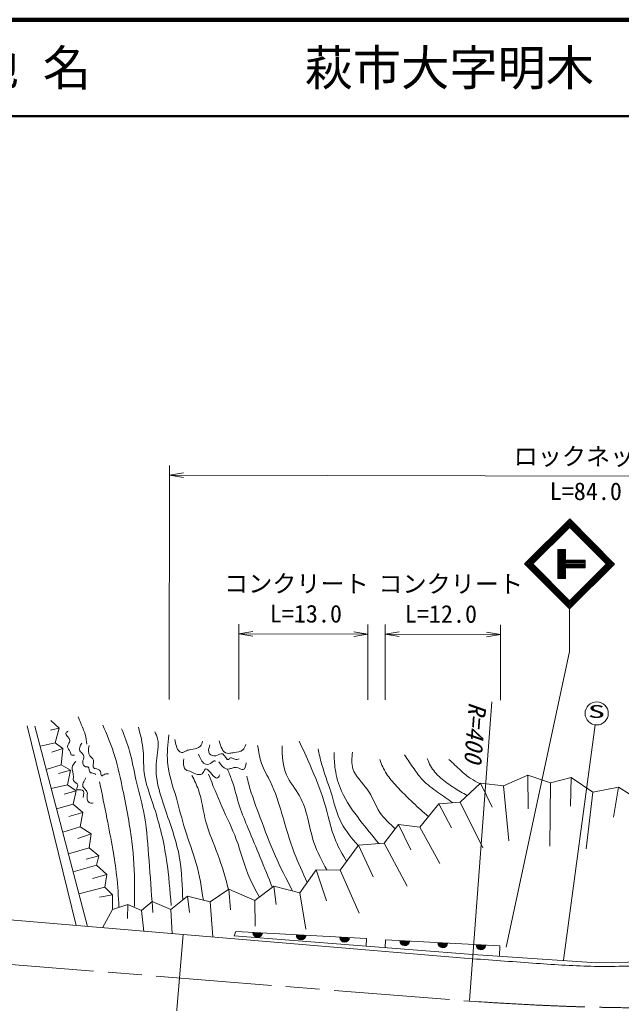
# Model space of a CAD drawing. Units: millimetres, scale not verified. Extents: x 40000 to 680000, y 20000 to 380000.
# Drawn here: x 375480 to 437851, y 277968 to 380000 of the extents above; entities that cross this region are included whole.
import ezdxf
from ezdxf.enums import TextEntityAlignment as Align

# ---------------------------------------------------------------- set-up
doc = ezdxf.new("R2010")
doc.units = ezdxf.units.MM
doc.header["$LTSCALE"] = 1000
doc.linetypes.add('CHAIN', pattern=[18.5, 12, -1.5, 3.5, -1.5])
for name, color, linetype, lineweight in [('M-BGD', 7, 'Continuous', 13), ('M-BMK', 2, 'CHAIN', 13), ('M-STR-HTXT', 7, 'Continuous', 13), ('M-STR-STR1', 1, 'Continuous', 13), ('M-STR-STR3', 7, 'Continuous', 13), ('M-STR-STRC', 7, 'Continuous', 13), ('M-TTL', 7, 'Continuous', 13), ('M-TTL-LINE', 7, 'Continuous', 50)]:
    doc.layers.add(name, color=color, linetype=linetype, lineweight=lineweight)
doc.layers.add('M-TTL-TXT', color=7, linetype='Continuous')
doc.styles.add('ＭＳ ゴシック', font='')
doc.styles.get('ＭＳ ゴシック').set_extended_font_data('MS Gothic')

# ---------------------------------------------------------------- blocks, each defined once
blk = doc.blocks.new('open_arrow')
at = {"color": 0, "linetype": 'Continuous', "lineweight": -2}
blk.add_lwpolyline([(7.5, 1.25), (0, 0), (7.5, -1.25)], dxfattribs=at)

msp = doc.modelspace()

# ---------------------------------------------------------------- linework, layer by layer
at = {"layer": 'M-BGD'}
for p, q in [((379581, 306498), (378724, 307319)), ((381324, 286038), (376247, 306749)), ((382506, 285939), (377063, 306709)), ((379581, 306498), (378666, 306294)), ((379149, 304977), (379581, 306498)), ((379149, 304977), (377607, 304633)), ((379968, 304390), (378815, 304005)), ((379968, 304390), (379149, 304977)), ((379770, 302712), (379968, 304390)), ((379770, 302712), (378242, 302210)), ((380745, 302164), (379498, 301792)), ((380745, 302164), (379770, 302712)), ((380430, 300643), (380745, 302164)), ((428164, 301617), (425625, 300528)), ((430504, 300832), (428164, 301617)), ((428164, 301617), (428187, 298149)), ((432652, 301375), (430504, 300832)), ((432652, 301375), (432567, 298408)), ((434913, 299888), (432652, 301375)), ((380430, 300643), (378759, 300236)), ((381327, 300017), (380079, 299680)), ((381327, 300017), (380430, 300643)), ((381012, 298612), (381327, 300017)), ((423245, 300805), (421134, 298818)), ((425625, 300528), (423245, 300805)), ((423245, 300805), (424473, 298318)), ((425625, 300528), (426202, 294831)), ((430504, 300832), (430445, 294268)), ((437568, 300391), (434913, 299888)), ((437568, 300391), (437036, 297292)), ((438932, 299530), (437568, 300391)), ((434913, 299888), (434200, 293981)), ((381012, 298612), (379309, 298136)), ((382025, 297752), (381012, 298612)), ((418948, 298666), (416954, 296250)), ((421134, 298818), (418948, 298666)), ((418948, 298666), (420253, 296156)), ((421134, 298818), (423490, 294090)), ((382025, 297752), (380584, 297340)), ((381750, 296269), (382025, 297752)), ((381750, 296269), (379944, 295713)), ((382880, 295565), (381750, 296269)), ((414768, 296526), (413282, 294577)), ((416954, 296250), (414768, 296526)), ((414768, 296526), (416023, 293876)), ((416954, 296250), (419049, 292471)), ((382880, 295565), (381521, 295050)), ((382683, 294082), (382880, 295565)), ((382683, 294082), (380535, 293460)), ((383696, 293261), (382683, 294082)), ((410589, 294387), (408711, 291775)), ((413282, 294577), (410589, 294387)), ((410589, 294387), (412133, 291099)), ((413282, 294577), (415650, 290131)), ((383696, 293261), (382356, 292938)), ((383460, 292285), (383696, 293261)), ((383460, 292285), (381022, 291602)), ((384513, 291347), (383460, 292285)), ((406213, 291818), (404531, 289440)), ((408711, 291775), (406213, 291818)), ((406213, 291818), (407297, 288604)), ((384513, 291347), (383040, 290928)), ((384315, 290020), (384513, 291347)), ((408711, 291775), (410691, 287321)), ((384315, 290020), (381619, 289323)), ((385095, 289238), (384315, 290020)), ((397155, 289804), (395241, 288480)), ((399846, 288628), (397155, 289804)), ((397155, 289804), (397325, 287674)), ((401839, 290108), (399846, 288628)), ((404531, 289440), (401839, 290108)), ((401839, 290108), (402080, 288228)), ((385095, 289238), (383748, 288969)), ((385092, 287716), (385095, 289238)), ((392861, 289069), (391141, 287706)), ((395241, 288480), (392861, 289069)), ((392861, 289069), (393078, 287376)), ((404531, 289440), (405139, 285649)), ((386693, 288221), (385092, 287716)), ((386693, 288221), (386644, 286777)), ((388097, 287594), (386693, 288221)), ((389230, 288529), (388097, 287594)), ((391141, 287706), (389230, 288529)), ((389230, 288529), (389289, 287383)), ((395241, 288480), (395515, 284855)), ((399846, 288628), (399888, 285956)), ((385092, 287716), (384077, 285808)), ((388097, 287594), (388345, 285426)), ((391141, 287706), (391294, 285192)), ((422417, 282595), (392444, 285107)), ((397890, 285410), (397708, 284968)), ((397708, 284968), (422450, 283044)), ((397890, 285410), (411435, 284685)), ((411435, 284685), (411389, 283904)), ((413366, 283750), (413417, 284558)), ((413417, 284558), (425268, 283919)), ((425268, 283919), (425217, 282854)), ((422450, 283044), (435300, 282164)), ((435300, 282164), (462971, 282824))]:
    msp.add_line(p, q, dxfattribs=at)
for centre, radius, start, end in [((400148, 285289), 500, 176.93762, 356.93762), ((400148, 285289), 500, 176.93762, 356.93762), ((400148, 285289), 450, 176.93762, 356.93762), ((400148, 285289), 400, 176.93762, 356.93762), ((400148, 285289), 350, 176.93762, 356.93762), ((400148, 285289), 300, 176.93762, 356.93762), ((400148, 285289), 250, 176.93762, 356.93762), ((400148, 285289), 200, 176.93762, 356.93762), ((400148, 285289), 150, 176.93762, 356.93762), ((400148, 285289), 100, 176.93762, 356.93762), ((400148, 285289), 50, 176.93762, 356.93762), ((404663, 285048), 500, 176.93762, 356.93762), ((404663, 285048), 500, 176.93762, 356.93762), ((404663, 285048), 450, 176.93762, 356.93762), ((404663, 285048), 400, 176.93762, 356.93762), ((404663, 285048), 350, 176.93762, 356.93762), ((404663, 285048), 300, 176.93762, 356.93762), ((404663, 285048), 250, 176.93762, 356.93762), ((404663, 285048), 200, 176.93762, 356.93762), ((404663, 285048), 150, 176.93762, 356.93762), ((404663, 285048), 100, 176.93762, 356.93762), ((404663, 285048), 50, 176.93762, 356.93762), ((409177, 284806), 500, 176.93762, 356.93762), ((409177, 284806), 500, 176.93762, 356.93762), ((409177, 284806), 450, 176.93762, 356.93762), ((409177, 284806), 400, 176.93762, 356.93762), ((409177, 284806), 350, 176.93762, 356.93762), ((409177, 284806), 300, 176.93762, 356.93762), ((409177, 284806), 250, 176.93762, 356.93762), ((409177, 284806), 200, 176.93762, 356.93762), ((409177, 284806), 150, 176.93762, 356.93762), ((409177, 284806), 100, 176.93762, 356.93762), ((409177, 284806), 50, 176.93762, 356.93762), ((415392, 284452), 500, 176.91273, 356.91273), ((415392, 284452), 500, 176.91273, 356.91273), ((415392, 284452), 450, 176.91273, 356.91273), ((415392, 284452), 400, 176.91273, 356.91273), ((415392, 284452), 350, 176.91273, 356.91273), ((415392, 284452), 300, 176.91273, 356.91273), ((415392, 284452), 250, 176.91273, 356.91273), ((415392, 284452), 200, 176.91273, 356.91273), ((415392, 284452), 150, 176.91273, 356.91273), ((415392, 284452), 100, 176.91273, 356.91273), ((415392, 284452), 50, 176.91273, 356.91273), ((419343, 284238), 500, 176.91273, 356.91273), ((419343, 284238), 500, 176.91273, 356.91273), ((419343, 284238), 450, 176.91273, 356.91273), ((419343, 284238), 400, 176.91273, 356.91273), ((419343, 284238), 350, 176.91273, 356.91273), ((419343, 284238), 300, 176.91273, 356.91273), ((419343, 284238), 250, 176.91273, 356.91273), ((419343, 284238), 200, 176.91273, 356.91273), ((419343, 284238), 150, 176.91273, 356.91273), ((419343, 284238), 100, 176.91273, 356.91273), ((419343, 284238), 50, 176.91273, 356.91273), ((423293, 284025), 500, 176.91273, 356.91273), ((423293, 284025), 500, 176.91273, 356.91273), ((423293, 284025), 450, 176.91273, 356.91273), ((423293, 284025), 400, 176.91273, 356.91273), ((423293, 284025), 350, 176.91273, 356.91273), ((423293, 284025), 300, 176.91273, 356.91273), ((423293, 284025), 250, 176.91273, 356.91273), ((423293, 284025), 200, 176.91273, 356.91273), ((423293, 284025), 150, 176.91273, 356.91273), ((423293, 284025), 100, 176.91273, 356.91273), ((423293, 284025), 50, 176.91273, 356.91273)]:
    msp.add_arc(centre, radius, start, end, dxfattribs=at)
for points, knots in [([(382447, 304849), (382402, 305192), (382357, 305535), (382264, 305864), (382150, 306265), (381963, 306645), (381804, 307034), (381717, 307248), (381638, 307464), (381559, 307680)], [0, 0, 0, 0, 1, 1, 1, 2, 2, 2, 3, 3, 3, 3]), ([(380513, 306213), (380398, 306143), (380284, 306073), (380255, 305993), (380180, 305784), (380696, 305508), (380695, 305221), (380695, 305172), (380679, 305123), (380658, 305074), (380583, 304904), (380434, 304740), (380437, 304596), (380439, 304426), (380655, 304285), (380730, 304045), (380773, 303905), (380769, 303733), (380876, 303714), (380898, 303710), (380924, 303712), (380950, 303713), (381027, 303718), (381098, 303716), (381170, 303713)], [0, 0, 0, 0, 1, 1, 1, 2, 2, 2, 3, 3, 3, 4, 4, 4, 5, 5, 5, 6, 6, 6, 7, 7, 7, 8, 8, 8, 8]), ([(387362, 287922), (387377, 288631), (387392, 289341), (387390, 290050), (387384, 291617), (387294, 293185), (387107, 294739), (386873, 296690), (386486, 298620), (386080, 300548), (385835, 301709), (385583, 302870), (385214, 303993), (384899, 304952), (384499, 305884), (384099, 306816)], [0, 0, 0, 0, 1, 1, 1, 2, 2, 2, 3, 3, 3, 4, 4, 4, 5, 5, 5, 5]), ([(389207, 288510), (389088, 290127), (388968, 291744), (388847, 293367), (388733, 294897), (388619, 296433), (388316, 297931), (388096, 299017), (387778, 300084), (387533, 301168), (387311, 302151), (387149, 303149), (386874, 304115), (386649, 304904), (386349, 305671), (386048, 306439)], [0, 0, 0, 0, 1, 1, 1, 2, 2, 2, 3, 3, 3, 4, 4, 4, 5, 5, 5, 5]), ([(391193, 288101), (391068, 289667), (390942, 291234), (390713, 292783), (390441, 294621), (390023, 296436), (389436, 298219), (389007, 299525), (388487, 300813), (388364, 302162), (388305, 302807), (388337, 303465), (388284, 304112), (388216, 304954), (388003, 305778), (387791, 306602)], [0, 0, 0, 0, 1, 1, 1, 2, 2, 2, 3, 3, 3, 4, 4, 4, 5, 5, 5, 5]), ([(392389, 288695), (392349, 290097), (392310, 291500), (392082, 292864), (391797, 294569), (391218, 296214), (390639, 297886), (390049, 299588), (389460, 301316), (389652, 303114), (389734, 303886), (389960, 304671), (389780, 305396), (389717, 305650), (389604, 305896), (389491, 306143)], [0, 0, 0, 0, 1, 1, 1, 2, 2, 2, 3, 3, 3, 4, 4, 4, 5, 5, 5, 5]), ([(394521, 288658), (394326, 289948), (394131, 291237), (393782, 292487), (393455, 293665), (392991, 294807), (392627, 295974), (392289, 297055), (392037, 298156), (391720, 299253), (391361, 300492), (390919, 301724), (390813, 302988), (390735, 303917), (390839, 304863), (390942, 305809)], [0, 0, 0, 0, 1, 1, 1, 2, 2, 2, 3, 3, 3, 4, 4, 4, 5, 5, 5, 5]), ([(391575, 305350), (391612, 305118), (391649, 304886), (391720, 304651), (391789, 304423), (391890, 304192), (392087, 304062), (392143, 304026), (392207, 303997), (392271, 303989), (392446, 303965), (392615, 304095), (392786, 304172), (392916, 304230), (393048, 304257), (393190, 304281), (393560, 304344), (394000, 304387), (394220, 304647), (394332, 304780), (394387, 304971), (394441, 305161)], [0, 0, 0, 0, 1, 1, 1, 2, 2, 2, 3, 3, 3, 4, 4, 4, 5, 5, 5, 6, 6, 6, 7, 7, 7, 7]), ([(396169, 305195), (396335, 304591), (396501, 303987), (396975, 303907), (397067, 303892), (397170, 303896), (397269, 303907), (397420, 303923), (397560, 303955), (397710, 303980), (398020, 304030), (398375, 304050), (398593, 304235), (398753, 304372), (398839, 304597), (398925, 304823)], [0, 0, 0, 0, 1, 1, 1, 2, 2, 2, 3, 3, 3, 4, 4, 4, 5, 5, 5, 5]), ([(409374, 292697), (408974, 293381), (408573, 294065), (408264, 294786), (407699, 296107), (407443, 297551), (407027, 298937), (406642, 300219), (406120, 301450), (405581, 302673), (405214, 303506), (404840, 304335), (404465, 305164)], [0, 0, 0, 0, 1, 1, 1, 2, 2, 2, 3, 3, 3, 4, 4, 4, 4]), ([(381907, 304961), (381756, 304664), (381604, 304367), (381722, 304153), (381792, 304026), (381958, 303928), (382052, 303785), (382090, 303728), (382116, 303664), (382126, 303601), (382156, 303400), (382016, 303213), (382014, 302977), (382013, 302767), (382120, 302519), (382308, 302498), (382381, 302490), (382468, 302517), (382528, 302498), (382722, 302438), (382648, 301911), (382858, 301872), (382891, 301866), (382930, 301872), (382968, 301872), (383121, 301873), (383246, 301780), (383372, 301688)], [0, 0, 0, 0, 1, 1, 1, 2, 2, 2, 3, 3, 3, 4, 4, 4, 5, 5, 5, 6, 6, 6, 7, 7, 7, 8, 8, 8, 9, 9, 9, 9]), ([(382679, 304703), (382608, 304305), (382536, 303908), (382751, 303637), (382866, 303491), (383063, 303382), (383117, 303195), (383198, 302919), (382966, 302471), (383189, 302350), (383220, 302333), (383259, 302323), (383300, 302313), (383517, 302261), (383769, 302232), (383850, 302018), (383909, 301862), (383878, 301608), (383960, 301577), (384026, 301551), (384163, 301667), (384291, 301723), (384434, 301786), (384565, 301772), (384695, 301759)], [0, 0, 0, 0, 1, 1, 1, 2, 2, 2, 3, 3, 3, 4, 4, 4, 5, 5, 5, 6, 6, 6, 7, 7, 7, 8, 8, 8, 8]), ([(395176, 304792), (395081, 304426), (394987, 304059), (395174, 303837), (395301, 303685), (395559, 303601), (395799, 303652), (396077, 303711), (396330, 303952), (396534, 303834), (396758, 303705), (396924, 303144), (397121, 303245), (397189, 303280), (397261, 303394), (397342, 303429), (397473, 303485), (397628, 303332), (397783, 303281), (397930, 303232), (398077, 303275), (398224, 303317)], [0, 0, 0, 0, 1, 1, 1, 2, 2, 2, 3, 3, 3, 4, 4, 4, 5, 5, 5, 6, 6, 6, 7, 7, 7, 7]), ([(405292, 290516), (404819, 291531), (404345, 292547), (403948, 293591), (403448, 294904), (403069, 296263), (402669, 297617), (402334, 298748), (401986, 299875), (401471, 300937), (401163, 301574), (400795, 302187), (400562, 302847), (400351, 303444), (400250, 304079), (400150, 304715)], [0, 0, 0, 0, 1, 1, 1, 2, 2, 2, 3, 3, 3, 4, 4, 4, 5, 5, 5, 5]), ([(407306, 291799), (406812, 292733), (406318, 293667), (405983, 294666), (405448, 296259), (405319, 298018), (404497, 299480), (404075, 300232), (403469, 300906), (403132, 301681), (402738, 302585), (402709, 303627), (402680, 304669)], [0, 0, 0, 0, 1, 1, 1, 2, 2, 2, 3, 3, 3, 4, 4, 4, 4]), ([(410556, 294342), (409923, 295078), (409289, 295815), (408848, 296652), (408324, 297650), (408074, 298792), (407734, 299890), (407430, 300870), (407055, 301816), (406784, 302795), (406641, 303315), (406527, 303843), (406414, 304372)], [0, 0, 0, 0, 1, 1, 1, 2, 2, 2, 3, 3, 3, 4, 4, 4, 4]), ([(381316, 303051), (381131, 302850), (380946, 302649), (380911, 302427), (380865, 302139), (381074, 301816), (381056, 301471), (381049, 301327), (381002, 301179), (381056, 301067), (381142, 300886), (381491, 300797), (381496, 300588), (381499, 300454), (381360, 300270), (381385, 300184), (381421, 300062), (381791, 300142), (381973, 300073), (382208, 299983), (382127, 299642), (382045, 299301)], [0, 0, 0, 0, 1, 1, 1, 2, 2, 2, 3, 3, 3, 4, 4, 4, 5, 5, 5, 6, 6, 6, 7, 7, 7, 7]), ([(392490, 303327), (392457, 303041), (392424, 302756), (392525, 302481), (392582, 302329), (392680, 302179), (392819, 302113), (392908, 302071), (393015, 302063), (393113, 302039), (393319, 301989), (393485, 301870), (393700, 301781), (393934, 301684), (394226, 301625), (394399, 301780), (394537, 301904), (394599, 302167), (394694, 302257), (394908, 302462), (395291, 301767), (395685, 301447), (395760, 301385), (395837, 301337), (395905, 301336), (396034, 301334), (396135, 301500), (396236, 301666)], [0, 0, 0, 0, 1, 1, 1, 2, 2, 2, 3, 3, 3, 4, 4, 4, 5, 5, 5, 6, 6, 6, 7, 7, 7, 8, 8, 8, 9, 9, 9, 9]), ([(394035, 303802), (394191, 303388), (394347, 302975), (394658, 302808), (394814, 302725), (395008, 302704), (395246, 302844), (395478, 302981), (395750, 303273), (395761, 303101), (395762, 303090), (395761, 303077), (395761, 303064)], [0, 0, 0, 0, 1, 1, 1, 2, 2, 2, 3, 3, 3, 4, 4, 4, 4]), ([(412708, 294537), (412052, 295344), (411395, 296151), (410757, 296981), (410034, 297921), (409336, 298891), (408854, 299971), (408531, 300695), (408305, 301469), (408194, 302254), (408112, 302831), (408092, 303413), (408072, 303996)], [0, 0, 0, 0, 1, 1, 1, 2, 2, 2, 3, 3, 3, 4, 4, 4, 4]), ([(414416, 296064), (413836, 296598), (413256, 297131), (412833, 297766), (412332, 298516), (412050, 299408), (411509, 300174), (411000, 300896), (410261, 301507), (410019, 302292), (409856, 302820), (409919, 303427), (409981, 304035)], [0, 0, 0, 0, 1, 1, 1, 2, 2, 2, 3, 3, 3, 4, 4, 4, 4]), ([(417850, 297336), (417321, 297805), (416792, 298273), (416278, 298756), (415679, 299316), (415099, 299896), (414538, 300501), (414162, 300906), (413794, 301324), (413503, 301789), (413219, 302243), (413010, 302742), (412800, 303242)], [0, 0, 0, 0, 1, 1, 1, 2, 2, 2, 3, 3, 3, 4, 4, 4, 4]), ([(420383, 298766), (419859, 299132), (419335, 299499), (418810, 299871), (418270, 300254), (417730, 300643), (417277, 301118), (416939, 301474), (416649, 301877), (416366, 302282), (416029, 302764), (415701, 303250), (415373, 303735)], [0, 0, 0, 0, 1, 1, 1, 2, 2, 2, 3, 3, 3, 4, 4, 4, 4]), ([(421883, 299523), (421421, 299783), (420959, 300043), (420512, 300325), (420018, 300635), (419541, 300972), (419103, 301364), (418697, 301727), (418325, 302138), (418068, 302611), (417938, 302849), (417838, 303103), (417737, 303358)], [0, 0, 0, 0, 1, 1, 1, 2, 2, 2, 3, 3, 3, 4, 4, 4, 4]), ([(423189, 300753), (422871, 300917), (422553, 301081), (422255, 301276), (421886, 301519), (421549, 301810), (421220, 302108), (420797, 302489), (420387, 302880), (419977, 303271)], [0, 0, 0, 0, 1, 1, 1, 2, 2, 2, 3, 3, 3, 3]), ([(396128, 303027), (396345, 302695), (396561, 302364), (396899, 302290), (397004, 302267), (397120, 302269), (397230, 302290), (397357, 302314), (397475, 302363), (397597, 302399), (397704, 302430), (397813, 302452), (397928, 302435), (398193, 302398), (398487, 302165), (398663, 302214), (398837, 302262), (398898, 302587), (398958, 302912)], [0, 0, 0, 0, 1, 1, 1, 2, 2, 2, 3, 3, 3, 4, 4, 4, 5, 5, 5, 6, 6, 6, 6]), ([(401678, 289989), (401261, 291026), (400843, 292064), (400421, 293099), (400014, 294097), (399601, 295093), (399181, 296088), (398858, 296855), (398529, 297621), (398273, 298412), (397988, 299290), (397793, 300198), (397489, 301068), (397352, 301461), (397193, 301846), (397035, 302231)], [0, 0, 0, 0, 1, 1, 1, 2, 2, 2, 3, 3, 3, 4, 4, 4, 5, 5, 5, 5]), ([(382342, 301359), (382132, 301000), (381922, 300641), (382083, 300367), (382187, 300192), (382442, 300051), (382487, 299852), (382502, 299785), (382494, 299711), (382487, 299631), (382459, 299318), (382456, 298908), (382669, 298785), (382778, 298723), (382944, 298735), (383110, 298748)], [0, 0, 0, 0, 1, 1, 1, 2, 2, 2, 3, 3, 3, 4, 4, 4, 5, 5, 5, 5]), ([(397167, 289656), (396822, 290915), (396476, 292173), (396024, 293396), (395605, 294530), (395095, 295634), (394785, 296800), (394493, 297899), (394379, 299053), (394003, 300120), (393822, 300632), (393582, 301123), (393341, 301615)], [0, 0, 0, 0, 1, 1, 1, 2, 2, 2, 3, 3, 3, 4, 4, 4, 4]), ([(400332, 288989), (399980, 289618), (399628, 290247), (399339, 290902), (398761, 292210), (398431, 293623), (397935, 294970), (397507, 296132), (396954, 297243), (396447, 298374), (395950, 299483), (395496, 300609), (395042, 301736)], [0, 0, 0, 0, 1, 1, 1, 2, 2, 2, 3, 3, 3, 4, 4, 4, 4]), ([(403771, 289629), (403138, 290842), (402505, 292054), (401956, 293303), (401395, 294581), (400920, 295896), (400428, 297206), (399995, 298358), (399547, 299506), (399231, 300692), (399157, 300967), (399091, 301245), (399025, 301522)], [0, 0, 0, 0, 1, 1, 1, 2, 2, 2, 3, 3, 3, 4, 4, 4, 4]), ([(385770, 287930), (385712, 289038), (385653, 290146), (385531, 291248), (385431, 292144), (385290, 293036), (385135, 293925), (384947, 295005), (384739, 296080), (384526, 297155), (384275, 298418), (384019, 299679), (383763, 300940)], [0, 0, 0, 0, 1, 1, 1, 2, 2, 2, 3, 3, 3, 4, 4, 4, 4]), ([(422417, 282595), (424626, 282432), (426835, 282268), (429045, 282113), (431057, 281972), (433070, 281838), (435084, 281803), (437353, 281764), (439623, 281851), (441892, 281925), (444996, 282026), (448098, 282103), (451202, 282143), (454406, 282185), (457611, 282188), (460812, 282294), (463907, 282397), (466998, 282596), (470090, 282779), (472882, 282944), (475674, 283097), (478466, 283266), (480905, 283413), (483344, 283574), (485775, 283821), (487579, 284004), (489379, 284235), (491181, 284446), (493071, 284666), (494963, 284864), (496855, 285070), (499129, 285319), (501403, 285580), (503664, 285926), (505715, 286241), (507755, 286624), (509805, 286951), (511640, 287243), (513483, 287489), (515313, 287809), (516696, 288051), (518072, 288337), (519449, 288622)], [0, 0, 0, 0, 1, 1, 1, 2, 2, 2, 3, 3, 3, 4, 4, 4, 5, 5, 5, 6, 6, 6, 7, 7, 7, 8, 8, 8, 9, 9, 9, 10, 10, 10, 11, 11, 11, 12, 12, 12, 13, 13, 13, 14, 14, 14, 14])]:
    msp.add_open_spline(points, degree=3, knots=knots, dxfattribs=at)
at = {"layer": 'M-BMK'}
msp.add_line((371186, 282276), (422089, 278186), dxfattribs=at)
msp.add_open_spline([(422089, 278186), (425440, 277983), (428792, 277780), (432146, 277657), (438193, 277435), (444250, 277473), (450303, 277570), (455013, 277646), (459721, 277757), (464427, 277950), (465211, 277982), (465995, 278016), (466780, 278052), (467302, 278076), (467825, 278100), (468348, 278129), (468522, 278139), (468696, 278149), (468871, 278155), (468910, 278157), (468950, 278158), (468989, 278159)], degree=3, knots=[0, 0, 0, 0, 1, 1, 1, 2, 2, 2, 3, 3, 3, 4, 4, 4, 5, 5, 5, 6, 6, 6, 7, 7, 7, 7], dxfattribs=at)
at = {"layer": 'M-STR-HTXT'}
msp.add_line((422106, 278257), (424443, 309246), dxfattribs=at)
at = {"layer": 'M-STR-STR1'}
for p, q in [((392413, 285109), (329679, 290365)), ((391717, 276504), (392444, 285107))]:
    msp.add_line(p, q, dxfattribs=at)
at = {"layer": 'M-STR-STR3'}
for p, q in [((390969, 309480), (391009, 333743)), ((391007, 332743), (477971, 332598)), ((398187, 309468), (398200, 317284)), ((411562, 309446), (411575, 317262)), ((413354, 309443), (413367, 317259)), ((425311, 309423), (425324, 317239)), ((398198, 316284), (411574, 316262)), ((413366, 316259), (425322, 316239))]:
    msp.add_line(p, q, dxfattribs=at)
at = {"layer": 'M-STR-STRC'}
for p, q in [((427824, 323549), (432498, 328208)), ((427965, 323548), (432498, 328066)), ((428106, 323548), (432498, 327925)), ((428248, 323548), (432498, 327784)), ((428318, 323477), (432568, 327713)), ((428389, 323406), (432639, 327642)), ((428460, 323335), (432709, 327571)), ((432285, 327572), (436521, 323322)), ((432356, 327642), (436592, 323393)), ((432427, 327713), (436662, 323463)), ((432498, 328208), (437157, 323533)), ((432498, 328066), (437016, 323533)), ((432498, 327925), (436875, 323534)), ((432498, 327784), (436733, 323534)), ((431271, 325043), (431266, 322043)), ((432071, 325042), (431271, 325043)), ((431371, 325043), (431366, 322043)), ((431471, 325043), (431466, 322043)), ((431571, 325042), (431566, 322042)), ((431671, 325042), (431666, 322042)), ((431771, 325042), (431766, 322042)), ((431871, 325042), (431866, 322042)), ((431971, 325042), (431966, 322042)), ((432071, 325042), (432066, 322042)), ((427824, 323549), (432483, 318874)), ((427965, 323548), (432483, 319015)), ((428106, 323548), (432483, 319157)), ((428248, 323548), (432483, 319298)), ((428319, 323619), (432554, 319369)), ((428390, 323689), (432625, 319439)), ((428460, 323760), (432696, 319510)), ((434089, 323538), (432068, 323542)), ((434090, 323938), (432069, 323942)), ((434090, 323838), (432069, 323842)), ((434090, 323738), (432069, 323742)), ((434090, 323638), (432069, 323642)), ((432272, 319511), (436521, 323746)), ((432342, 319440), (436592, 323675)), ((432413, 319369), (436663, 323605)), ((432483, 319298), (436733, 323534)), ((432483, 319157), (436875, 323534)), ((432483, 319015), (437016, 323533)), ((432483, 318874), (437157, 323533)), ((434090, 323938), (434089, 323138)), ((434089, 323438), (432068, 323442)), ((434089, 323338), (432068, 323342)), ((434089, 323238), (432068, 323242)), ((434089, 323138), (432068, 323142)), ((432066, 322042), (431266, 322043)), ((432483, 318874), (432475, 314457)), ((425915, 283781), (432475, 314457)), ((431870, 282431), (435145, 306867))]:
    msp.add_line(p, q, dxfattribs=at)
msp.add_circle((435296, 308044), 1200, dxfattribs=at)
at = {"layer": 'M-TTL', "color": 2, "lineweight": 140}
msp.add_line((680000, 380000), (40000, 380000), dxfattribs=at)
at = {"layer": 'M-TTL-LINE'}
msp.add_line((40000, 370000), (680000, 370000), dxfattribs=at)

# ---------------------------------------------------------------- block references
at = {"layer": 'M-STR-STR3', "xscale": 193, "yscale": 193}
for p, rotation in [((391007, 332743), 359.9), ((398198, 316284), 359.9), ((411574, 316262), 179.9), ((413366, 316259), 359.9), ((425322, 316239), 179.9)]:
    msp.add_blockref('open_arrow', p, dxfattribs=dict(at, rotation=rotation))

# ---------------------------------------------------------------- texts
at = {"layer": 'M-STR-HTXT', "style": 'ＭＳ ゴシック', "oblique": 15}
msp.add_text('R=400', height=1833, rotation=265.637, dxfattribs=at).set_placement((421502, 309274), align=Align.BOTTOM_LEFT)
at = {"layer": 'M-STR-STR3', "style": 'ＭＳ ゴシック'}
for s, p in [('ロックネット', (426690, 335633)), ('コンクリート', (396668, 322433)), ('コンクリート', (412668, 322406))]:
    msp.add_text(s, height=1833, rotation=359.905, dxfattribs=at).set_placement(p, align=Align.TOP_LEFT)
for s, p in [('L=84.0', (430430, 329626)), ('L=13.0', (401409, 316925)), ('L=12.0', (415409, 316901))]:
    msp.add_text(s, height=1833, rotation=359.905, dxfattribs=at).set_placement(p, align=Align.BOTTOM_LEFT)
at = {"layer": 'M-STR-STRC', "style": 'ＭＳ ゴシック', "width": 2}
msp.add_text('S', height=1320, rotation=359.905, dxfattribs=at).set_placement((434376, 307183), align=Align.BOTTOM_LEFT)
at = {"layer": 'M-TTL-TXT', "style": 'ＭＳ ゴシック'}
for s, p in [('地 名', (370380, 375000)), ('萩市大字明木', (405024, 375000))]:
    msp.add_text(s, height=3666, dxfattribs=at).set_placement(p, align=Align.MIDDLE_LEFT)

doc.saveas('drawing.dxf')
